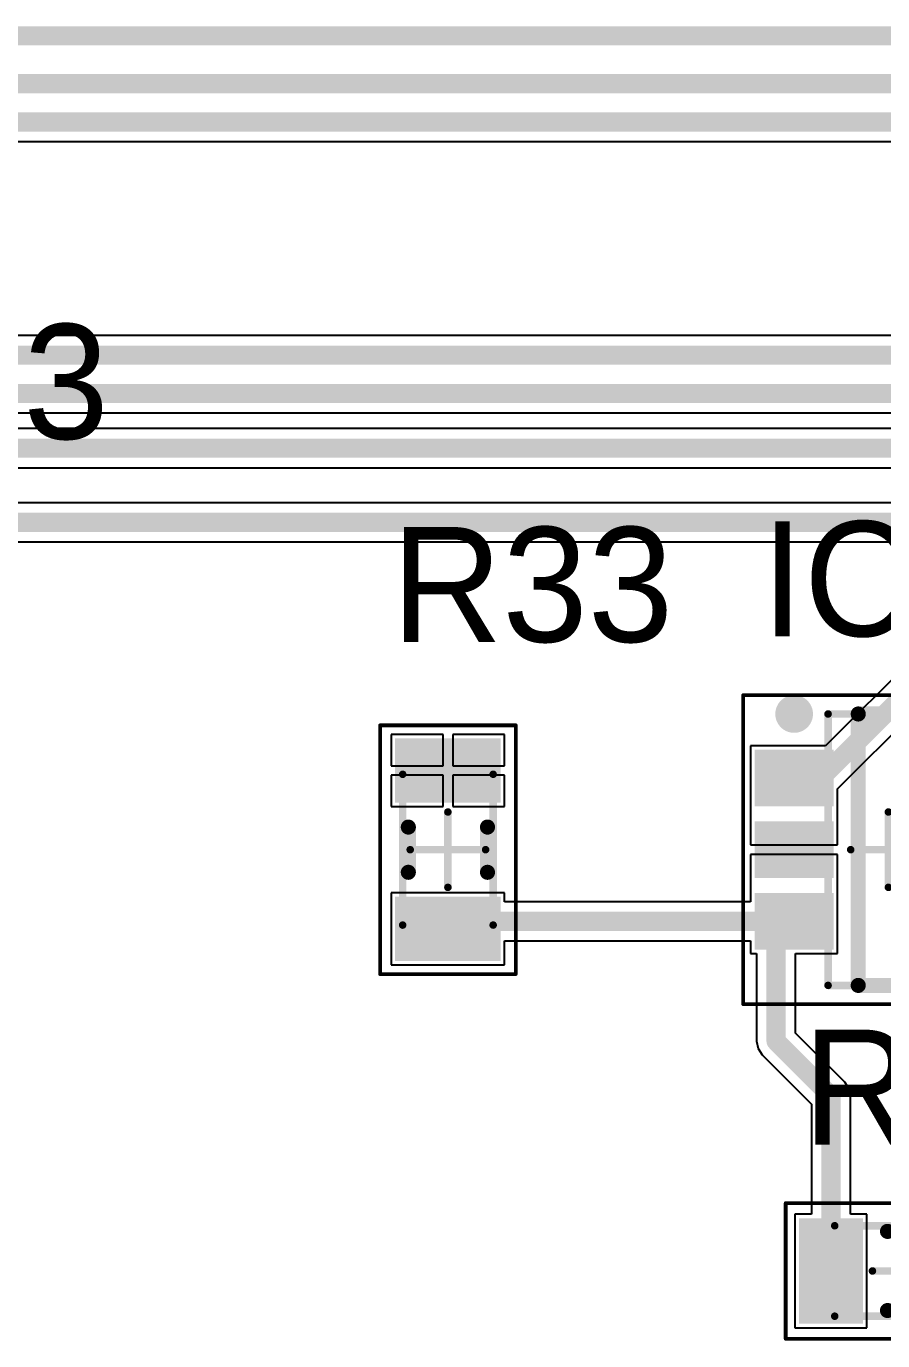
# Model space of a CAD drawing. Header units: millimetres. Extents: x 2.5 to 14.5, y 1.2 to 4.8.
# Drawn here: x 9.534 to 9.981, y 3.274 to 3.96 of the extents above; entities that cross this region are included whole.
import ezdxf

# ---------------------------------------------------------------- set-up
doc = ezdxf.new("R2010")
doc.units = ezdxf.units.MM
doc.header["$MEASUREMENT"] = 0
for name, color, linetype in [('BottomLayer', 5, 'Continuous'), ('ConnectLayer', 7, 'Continuous'), ('Mechanical13', 56, 'Continuous'), ('Mechanical15', 56, 'Continuous'), ('TopLayer', 1, 'Continuous'), ('TopOverlay', 2, 'Continuous'), ('TopPaste', 8, 'Continuous'), ('TopSolder', 216, 'Continuous')]:
    doc.layers.add(name, color=color, linetype=linetype)

# ---------------------------------------------------------------- blocks, each defined once
blk = doc.blocks.new('RESC_0805_2012_67')
at = {"layer": 'Mechanical13', "const_width": 0.00394}
for points in [[(-0.03937, 0.02362), (-0.03937, -0.02362)], [(-0.03937, 0.02362), (0.03937, 0.02362)], [(0.03937, 0.02362), (0.03937, -0.02362)], [(-0.03937, -0.02362), (0.03937, -0.02362)]]:
    blk.add_lwpolyline(points, dxfattribs=at)
at = {"layer": 'Mechanical13', "const_width": 0.00197}
for points in [[(-0.04035, 0.02362, 1), (-0.03839, 0.02362, 1)], [(-0.04035, 0.02362, 1), (-0.03839, 0.02362, 1)], [(0.03839, 0.02362, 1), (0.04035, 0.02362, 1)], [(0.03839, 0.02362, 1), (0.04035, 0.02362, 1)], [(-0.04035, -0.02362, 1), (-0.03839, -0.02362, 1)], [(-0.04035, -0.02362, 1), (-0.03839, -0.02362, 1)], [(0.03839, -0.02362, 1), (0.04035, -0.02362, 1)], [(0.03839, -0.02362, 1), (0.04035, -0.02362, 1)]]:
    blk.add_lwpolyline(points, format="xyb", close=True, dxfattribs=at)
at = {"layer": 'Mechanical15'}
for points, const_width in [([(-0.06496, 0.03543), (-0.06496, -0.03543)], 0.00197), ([(-0.06496, 0.03543), (0.06496, 0.03543)], 0.00197), ([(0.06496, 0.03543), (0.06496, -0.03543)], 0.00197), ([(0, 0.01969), (0, -0.01968)], 0.00394), ([(-0.01969, 0), (0.01969, 0)], 0.00394), ([(-0.06496, -0.03543), (0.06496, -0.03543)], 0.00197)]:
    blk.add_lwpolyline(points, dxfattribs=dict(at, const_width=const_width))
for points, const_width in [([(-0.06545, 0.03543, 1), (-0.06447, 0.03543, 1)], 0.000984), ([(-0.06545, 0.03543, 1), (-0.06447, 0.03543, 1)], 0.000984), ([(0.06447, 0.03543, 1), (0.06545, 0.03543, 1)], 0.000984), ([(0.06447, 0.03543, 1), (0.06545, 0.03543, 1)], 0.000984), ([(-0.00098, 0.01969, 1), (0.00098, 0.01969, 1)], 0.00197), ([(-0.02067, 0, 1), (-0.0187, 0, 1)], 0.00197), ([(0.0187, 0, 1), (0.02067, 0, 1)], 0.00197), ([(-0.00098, -0.01968, 1), (0.00098, -0.01968, 1)], 0.00197), ([(-0.06545, -0.03543, 1), (-0.06447, -0.03543, 1)], 0.000984), ([(-0.06545, -0.03543, 1), (-0.06447, -0.03543, 1)], 0.000984), ([(0.06447, -0.03543, 1), (0.06545, -0.03543, 1)], 0.000984), ([(0.06447, -0.03543, 1), (0.06545, -0.03543, 1)], 0.000984)]:
    blk.add_lwpolyline(points, format="xyb", close=True, dxfattribs=dict(at, const_width=const_width))
at = {"layer": 'TopLayer'}
for points in [[(-0.02756, -0.02461), (-0.02756, 0.02461), (-0.05512, -0.02461), (-0.05512, 0.02461)], [(0.05512, -0.02461), (0.05512, 0.02461), (0.02756, -0.02461), (0.02756, 0.02461)]]:
    blk.add_solid(points, dxfattribs=at)
at = {"layer": 'TopOverlay', "const_width": 0.00787}
for points in [[(-0.01181, 0.02067), (0.01181, 0.02067)], [(-0.01181, -0.02067), (0.01181, -0.02067)]]:
    blk.add_lwpolyline(points, dxfattribs=at)
at = {"layer": 'TopOverlay', "const_width": 0.00394}
for points in [[(-0.01378, 0.02067, 1), (-0.00984, 0.02067, 1)], [(0.00984, 0.02067, 1), (0.01378, 0.02067, 1)], [(-0.01378, -0.02067, 1), (-0.00984, -0.02067, 1)], [(0.00984, -0.02067, 1), (0.01378, -0.02067, 1)]]:
    blk.add_lwpolyline(points, format="xyb", close=True, dxfattribs=at)
at = {"layer": 'TopPaste'}
for points in [[(-0.02756, -0.02461), (-0.02756, 0.02461), (-0.05512, -0.02461), (-0.05512, 0.02461)], [(0.05512, -0.02461), (0.05512, 0.02461), (0.02756, -0.02461), (0.02756, 0.02461)]]:
    blk.add_solid(points, dxfattribs=at)
at = {"layer": 'TopSolder'}
for points in [[(-0.02461, -0.02756), (-0.02461, 0.02756), (-0.05807, -0.02756), (-0.05807, 0.02756)], [(0.05807, -0.02756), (0.05807, 0.02756), (0.02461, -0.02756), (0.02461, 0.02756)]]:
    blk.add_solid(points, dxfattribs=at)
blk = doc.blocks.new('RESC_0805_2012_68')
at = {"layer": 'Mechanical13', "const_width": 0.00394}
for points in [[(-0.03937, 0.02362), (-0.03937, -0.02362)], [(0.03937, 0.02362), (-0.03937, 0.02362)], [(0.03937, 0.02362), (0.03937, -0.02362)], [(0.03937, -0.02362), (-0.03937, -0.02362)]]:
    blk.add_lwpolyline(points, dxfattribs=at)
at = {"layer": 'Mechanical13', "const_width": 0.00197}
for points in [[(-0.04035, 0.02362, 1), (-0.03839, 0.02362, 1)], [(-0.04035, 0.02362, 1), (-0.03839, 0.02362, 1)], [(0.03839, 0.02362, 1), (0.04035, 0.02362, 1)], [(0.03839, 0.02362, 1), (0.04035, 0.02362, 1)], [(-0.04035, -0.02362, 1), (-0.03839, -0.02362, 1)], [(-0.04035, -0.02362, 1), (-0.03839, -0.02362, 1)], [(0.03839, -0.02362, 1), (0.04035, -0.02362, 1)], [(0.03839, -0.02362, 1), (0.04035, -0.02362, 1)]]:
    blk.add_lwpolyline(points, format="xyb", close=True, dxfattribs=at)
at = {"layer": 'Mechanical15'}
for points, const_width in [([(-0.06496, 0.03543), (-0.06496, -0.03543)], 0.00197), ([(0.06496, 0.03543), (-0.06496, 0.03543)], 0.00197), ([(0.06496, 0.03543), (0.06496, -0.03543)], 0.00197), ([(0, 0.01968), (0, -0.01969)], 0.00394), ([(0.01968, 0), (-0.01969, 0)], 0.00394), ([(0.06496, -0.03543), (-0.06496, -0.03543)], 0.00197)]:
    blk.add_lwpolyline(points, dxfattribs=dict(at, const_width=const_width))
for points, const_width in [([(-0.06545, 0.03543, 1), (-0.06447, 0.03543, 1)], 0.000984), ([(-0.06545, 0.03543, 1), (-0.06447, 0.03543, 1)], 0.000984), ([(0.06447, 0.03543, 1), (0.06545, 0.03543, 1)], 0.000984), ([(0.06447, 0.03543, 1), (0.06545, 0.03543, 1)], 0.000984), ([(-0.00098, 0.01968, 1), (0.00098, 0.01968, 1)], 0.00197), ([(-0.02067, 0, 1), (-0.0187, 0, 1)], 0.00197), ([(0.0187, 0, 1), (0.02067, 0, 1)], 0.00197), ([(-0.00098, -0.01969, 1), (0.00098, -0.01969, 1)], 0.00197), ([(-0.06545, -0.03543, 1), (-0.06447, -0.03543, 1)], 0.000984), ([(-0.06545, -0.03543, 1), (-0.06447, -0.03543, 1)], 0.000984), ([(0.06447, -0.03543, 1), (0.06545, -0.03543, 1)], 0.000984), ([(0.06447, -0.03543, 1), (0.06545, -0.03543, 1)], 0.000984)]:
    blk.add_lwpolyline(points, format="xyb", close=True, dxfattribs=dict(at, const_width=const_width))
at = {"layer": 'TopLayer'}
for points in [[(-0.02756, -0.02461), (-0.02756, 0.02461), (-0.05512, -0.02461), (-0.05512, 0.02461)], [(0.05512, -0.02461), (0.05512, 0.02461), (0.02756, -0.02461), (0.02756, 0.02461)]]:
    blk.add_solid(points, dxfattribs=at)
at = {"layer": 'TopOverlay', "const_width": 0.00787}
for points in [[(0.01181, 0.02067), (-0.01181, 0.02067)], [(0.01181, -0.02067), (-0.01181, -0.02067)]]:
    blk.add_lwpolyline(points, dxfattribs=at)
at = {"layer": 'TopOverlay', "const_width": 0.00394}
for points in [[(-0.01378, 0.02067, 1), (-0.00984, 0.02067, 1)], [(0.00984, 0.02067, 1), (0.01378, 0.02067, 1)], [(-0.01378, -0.02067, 1), (-0.00984, -0.02067, 1)], [(0.00984, -0.02067, 1), (0.01378, -0.02067, 1)]]:
    blk.add_lwpolyline(points, format="xyb", close=True, dxfattribs=at)
at = {"layer": 'TopPaste'}
for points in [[(-0.02756, -0.02461), (-0.02756, 0.02461), (-0.05512, -0.02461), (-0.05512, 0.02461)], [(0.05512, -0.02461), (0.05512, 0.02461), (0.02756, -0.02461), (0.02756, 0.02461)]]:
    blk.add_solid(points, dxfattribs=at)
at = {"layer": 'TopSolder'}
for points in [[(-0.02461, -0.02756), (-0.02461, 0.02756), (-0.05807, -0.02756), (-0.05807, 0.02756)], [(0.05807, -0.02756), (0.05807, 0.02756), (0.02461, -0.02756), (0.02461, 0.02756)]]:
    blk.add_solid(points, dxfattribs=at)
blk = doc.blocks.new('SOT95P245X110_5N_137')
at = {"layer": 'Mechanical13', "const_width": 0.00394}
for points in [[(-0.0315, 0.07087), (0.0315, 0.07087)], [(-0.0315, -0.07087), (-0.0315, 0.07087)], [(0.0315, -0.07087), (0.0315, 0.07087)], [(-0.0315, -0.07087), (0.0315, -0.07087)]]:
    blk.add_lwpolyline(points, dxfattribs=at)
at = {"layer": 'Mechanical13', "const_width": 0.00197}
for points in [[(-0.03248, 0.07087, 1), (-0.03051, 0.07087, 1)], [(-0.03248, 0.07087, 1), (-0.03051, 0.07087, 1)], [(0.03051, 0.07087, 1), (0.03248, 0.07087, 1)], [(0.03051, 0.07087, 1), (0.03248, 0.07087, 1)], [(-0.03248, -0.07087, 1), (-0.03051, -0.07087, 1)], [(-0.03248, -0.07087, 1), (-0.03051, -0.07087, 1)], [(0.03051, -0.07087, 1), (0.03248, -0.07087, 1)], [(0.03051, -0.07087, 1), (0.03248, -0.07087, 1)]]:
    blk.add_lwpolyline(points, format="xyb", close=True, dxfattribs=at)
at = {"layer": 'Mechanical15'}
for points, const_width in [([(-0.07579, 0.08071), (0.07579, 0.08071)], 0.00197), ([(-0.07579, -0.08071), (-0.07579, 0.08071)], 0.00197), ([(0.07579, -0.08071), (0.07579, 0.08071)], 0.00197), ([(0, -0.01968), (0, 0.01969)], 0.00394), ([(-0.01969, 0), (0.01968, 0)], 0.00394), ([(-0.07579, -0.08071), (0.07579, -0.08071)], 0.00197)]:
    blk.add_lwpolyline(points, dxfattribs=dict(at, const_width=const_width))
for points, const_width in [([(-0.07628, 0.08071, 1), (-0.0753, 0.08071, 1)], 0.000984), ([(-0.07628, 0.08071, 1), (-0.0753, 0.08071, 1)], 0.000984), ([(0.07529, 0.08071, 1), (0.07628, 0.08071, 1)], 0.000984), ([(0.07529, 0.08071, 1), (0.07628, 0.08071, 1)], 0.000984), ([(-0.00098, 0.01969, 1), (0.00098, 0.01969, 1)], 0.00197), ([(-0.02067, 0, 1), (-0.0187, 0, 1)], 0.00197), ([(0.0187, 0, 1), (0.02067, 0, 1)], 0.00197), ([(-0.00098, -0.01968, 1), (0.00098, -0.01968, 1)], 0.00197), ([(-0.07628, -0.08071, 1), (-0.0753, -0.08071, 1)], 0.000984), ([(-0.07628, -0.08071, 1), (-0.0753, -0.08071, 1)], 0.000984), ([(0.07529, -0.08071, 1), (0.07628, -0.08071, 1)], 0.000984), ([(0.07529, -0.08071, 1), (0.07628, -0.08071, 1)], 0.000984)]:
    blk.add_lwpolyline(points, format="xyb", close=True, dxfattribs=dict(at, const_width=const_width))
at = {"layer": 'TopLayer'}
for points in [[(-0.0315, 0.02559), (-0.0315, 0.04921), (-0.06693, 0.02559), (-0.06693, 0.04921)], [(0.06693, 0.02559), (0.06693, 0.04921), (0.0315, 0.02559), (0.0315, 0.04921)], [(-0.0315, -0.01181), (-0.0315, 0.01181), (-0.06693, -0.01181), (-0.06693, 0.01181)], [(-0.0315, -0.04921), (-0.0315, -0.02559), (-0.06693, -0.04921), (-0.06693, -0.02559)], [(0.06693, -0.04921), (0.06693, -0.02559), (0.0315, -0.04921), (0.0315, -0.02559)]]:
    blk.add_solid(points, dxfattribs=at)
at = {"layer": 'TopOverlay'}
for points, const_width in [([(-0.04429, 0.07087, 1), (-0.05413, 0.07087, 1)], 0.00984), ([(-0.05659, 0.07087, 1), (-0.05167, 0.07087, 1)], 0.00492), ([(-0.04675, 0.07087, 1), (-0.04183, 0.07087, 1)], 0.00492), ([(-0.01772, 0.07087, 1), (-0.01378, 0.07087, 1)], 0.00394), ([(-0.01772, 0.07087, 1), (-0.01378, 0.07087, 1)], 0.00394), ([(0.01378, 0.07087, 1), (0.01772, 0.07087, 1)], 0.00394), ([(0.01378, 0.07087, 1), (0.01772, 0.07087, 1)], 0.00394), ([(-0.01772, -0.07087, 1), (-0.01378, -0.07087, 1)], 0.00394), ([(-0.01772, -0.07087, 1), (-0.01378, -0.07087, 1)], 0.00394), ([(0.01378, -0.07087, 1), (0.01772, -0.07087, 1)], 0.00394), ([(0.01378, -0.07087, 1), (0.01772, -0.07087, 1)], 0.00394)]:
    blk.add_lwpolyline(points, format="xyb", close=True, dxfattribs=dict(at, const_width=const_width))
at = {"layer": 'TopOverlay', "const_width": 0.00787}
for points in [[(-0.01575, -0.07087), (-0.01575, 0.07087)], [(-0.01575, 0.07087), (0.01575, 0.07087)], [(0.01575, -0.07087), (0.01575, 0.07087)], [(-0.01575, -0.07087), (0.01575, -0.07087)]]:
    blk.add_lwpolyline(points, dxfattribs=at)
at = {"layer": 'TopPaste'}
for points in [[(-0.0315, 0.02559), (-0.0315, 0.04921), (-0.06693, 0.02559), (-0.06693, 0.04921)], [(0.06693, 0.02559), (0.06693, 0.04921), (0.0315, 0.02559), (0.0315, 0.04921)], [(-0.0315, -0.01181), (-0.0315, 0.01181), (-0.06693, -0.01181), (-0.06693, 0.01181)], [(-0.0315, -0.04921), (-0.0315, -0.02559), (-0.06693, -0.04921), (-0.06693, -0.02559)], [(0.06693, -0.04921), (0.06693, -0.02559), (0.0315, -0.04921), (0.0315, -0.02559)]]:
    blk.add_solid(points, dxfattribs=at)
at = {"layer": 'TopSolder'}
for points in [[(-0.02854, 0.02264), (-0.02854, 0.05217), (-0.06988, 0.02264), (-0.06988, 0.05217)], [(0.06988, 0.02264), (0.06988, 0.05217), (0.02854, 0.02264), (0.02854, 0.05217)], [(-0.02854, -0.01476), (-0.02854, 0.01476), (-0.06988, -0.01476), (-0.06988, 0.01476)], [(-0.02854, -0.05217), (-0.02854, -0.02264), (-0.06988, -0.05217), (-0.06988, -0.02264)], [(0.06988, -0.05217), (0.06988, -0.02264), (0.02854, -0.05217), (0.02854, -0.02264)]]:
    blk.add_solid(points, dxfattribs=at)

msp = doc.modelspace()

# ---------------------------------------------------------------- linework, layer by layer
at = {"layer": 'BottomLayer', "const_width": 0.01}
for points in [[(8.39, 3.955), (12.127, 3.955)], [(8.39328, 3.93), (12.154, 3.93)], [(8.40157, 3.91), (12.19, 3.91)], [(8.30812, 3.78826), (12.21274, 3.78826)], [(8.3164, 3.76826), (11.70019, 3.76826)], [(8.31611, 3.73969), (9.99394, 3.73969)], [(9.40173, 3.70098), (10.55161, 3.70098)]]:
    msp.add_lwpolyline(points, dxfattribs=at)
at = {"layer": 'ConnectLayer'}
for p, q in [((8.40579, 3.8998), (12.18578, 3.8998)), ((12.21274, 3.79846), (8.31152, 3.79846)), ((8.32079, 3.75807), (11.66904, 3.75807)), ((9.99394, 3.74988), (8.31951, 3.74988)), ((9.39471, 3.72949), (9.98971, 3.72949)), ((10.52874, 3.71118), (9.40596, 3.71118)), ((9.40382, 3.69078), (10.52874, 3.69078)), ((10.04979, 3.68321), (9.95079, 3.58421)), ((9.95716, 3.56175), (10.06122, 3.6658)), ((9.75116, 3.59012), (9.72406, 3.59012)), ((9.72406, 3.59012), (9.72406, 3.57384)), ((9.75116, 3.57384), (9.75116, 3.59012)), ((9.78327, 3.59012), (9.75616, 3.59012)), ((9.75616, 3.59012), (9.75616, 3.57384)), ((9.78327, 3.57384), (9.78327, 3.59012)), ((9.95079, 3.58421), (9.91173, 3.58421)), ((9.91173, 3.58421), (9.91173, 3.55181)), ((9.72406, 3.57384), (9.75116, 3.57384)), ((9.75616, 3.57384), (9.78327, 3.57384)), ((9.75116, 3.56884), (9.72406, 3.56884)), ((9.72406, 3.56884), (9.72406, 3.55256)), ((9.75116, 3.55256), (9.75116, 3.56884)), ((9.78327, 3.56884), (9.75616, 3.56884)), ((9.75616, 3.56884), (9.75616, 3.55256)), ((9.78327, 3.55256), (9.78327, 3.56884)), ((9.95716, 3.55181), (9.95716, 3.56175)), ((9.72406, 3.55256), (9.75116, 3.55256)), ((9.75616, 3.55256), (9.78327, 3.55256)), ((9.91173, 3.55181), (9.91173, 3.55059)), ((9.91173, 3.55059), (9.91173, 3.54681)), ((9.95716, 3.55059), (9.95716, 3.55181)), ((9.95716, 3.54681), (9.95716, 3.55059)), ((9.91173, 3.54681), (9.91173, 3.54559)), ((9.91173, 3.54559), (9.91173, 3.5325)), ((9.95716, 3.54559), (9.95716, 3.54681)), ((9.95716, 3.5325), (9.95716, 3.54559)), ((9.91173, 3.5325), (9.93445, 3.5325)), ((9.93445, 3.5325), (9.95716, 3.5325)), ((9.93445, 3.5275), (9.91173, 3.5275)), ((9.91173, 3.5275), (9.91173, 3.51441)), ((9.95716, 3.5275), (9.93445, 3.5275)), ((9.95716, 3.51441), (9.95716, 3.5275)), ((9.91173, 3.51441), (9.91173, 3.51319)), ((9.91173, 3.51319), (9.91173, 3.50941)), ((9.91173, 3.50941), (9.91173, 3.50819)), ((9.91173, 3.50819), (9.91173, 3.50279)), ((9.95716, 3.51319), (9.95716, 3.51441)), ((9.95716, 3.50941), (9.95716, 3.51319)), ((9.95716, 3.50819), (9.95716, 3.50941)), ((9.95716, 3.47579), (9.95716, 3.50819)), ((9.78327, 3.50744), (9.72406, 3.50744)), ((9.72406, 3.50744), (9.72406, 3.46988)), ((9.78327, 3.50279), (9.78327, 3.50744)), ((9.91173, 3.50279), (9.78327, 3.50279)), ((9.78327, 3.46988), (9.78327, 3.4824)), ((9.78327, 3.4824), (9.91173, 3.4824)), ((9.91173, 3.4824), (9.91173, 3.47579)), ((9.91173, 3.47579), (9.9148, 3.47579)), ((9.9148, 3.47579), (9.9148, 3.43)), ((9.9352, 3.43422), (9.9352, 3.47579)), ((9.9352, 3.47579), (9.95716, 3.47579)), ((9.72406, 3.46988), (9.78327, 3.46988)), ((9.96087, 3.40855), (9.9352, 3.43422)), ((9.9148, 3.43), (9.91558, 3.4261)), ((9.91558, 3.4261), (9.91779, 3.42279)), ((9.91779, 3.42279), (9.94347, 3.39711)), ((9.96308, 3.40524), (9.96087, 3.40855)), ((9.96386, 3.40134), (9.96308, 3.40524)), ((9.96386, 3.33961), (9.96386, 3.40134)), ((9.94347, 3.39711), (9.94347, 3.33961)), ((9.94347, 3.33961), (9.93488, 3.33961)), ((9.93488, 3.33961), (9.93488, 3.28039)), ((9.97244, 3.33961), (9.96386, 3.33961)), ((9.97244, 3.28039), (9.97244, 3.33961)), ((9.93488, 3.28039), (9.97244, 3.28039))]:
    msp.add_line(p, q, dxfattribs=at)
at = {"layer": 'TopLayer', "const_width": 0.01}
for points in [[(9.9484, 3.5674), (10.057, 3.676)], [(9.93445, 3.5674), (9.9484, 3.5674)], [(9.75366, 3.48866), (9.7576, 3.4926)], [(9.7576, 3.4926), (9.93445, 3.4926)], [(9.925, 3.48315), (9.93445, 3.4926)], [(9.925, 3.43), (9.925, 3.48315)], [(9.925, 3.43), (9.95366, 3.40134)], [(9.95366, 3.31), (9.95366, 3.40134)]]:
    msp.add_lwpolyline(points, dxfattribs=at)
at = {"layer": 'TopLayer', "const_width": 0.005}
for points in [[(9.93195, 3.5674, 1), (9.93695, 3.5674, 1)], [(9.9459, 3.5674, 1), (9.9509, 3.5674, 1)], [(9.9459, 3.5674, 1), (9.9509, 3.5674, 1)], [(9.7551, 3.4926, 1), (9.7601, 3.4926, 1)], [(9.7551, 3.4926, 1), (9.7601, 3.4926, 1)], [(9.93195, 3.4926, 1), (9.93695, 3.4926, 1)], [(9.93195, 3.4926, 1), (9.93695, 3.4926, 1)], [(9.75116, 3.48866, 1), (9.75616, 3.48866, 1)], [(9.9225, 3.48315, 1), (9.9275, 3.48315, 1)], [(9.9225, 3.48315, 1), (9.9275, 3.48315, 1)], [(9.9225, 3.43, 1), (9.9275, 3.43, 1)], [(9.9225, 3.43, 1), (9.9275, 3.43, 1)], [(9.95116, 3.40134, 1), (9.95616, 3.40134, 1)], [(9.95116, 3.40134, 1), (9.95616, 3.40134, 1)], [(9.95116, 3.31, 1), (9.95616, 3.31, 1)]]:
    msp.add_lwpolyline(points, format="xyb", close=True, dxfattribs=at)

# ---------------------------------------------------------------- block references
msp.add_blockref('SOT95P245X110_5N_137', (9.98366, 3.53))
for name, p, rotation in [('RESC_0805_2012_67', (9.75366, 3.53), 90), ('RESC_0805_2012_68', (9.995, 3.31), 180)]:
    msp.add_blockref(name, p, dxfattribs=dict(rotation=rotation))

# ---------------------------------------------------------------- texts
at = {"layer": 'TopOverlay'}
for s, p in [('LCIN3', (9.34916, 3.7445)), ('IC4', (9.91716, 3.6415)), ('R33', (9.72416, 3.6385)), ('R32', (9.939, 3.376))]:
    msp.add_text(s, height=0.06, dxfattribs=at).set_placement(p)

doc.saveas('drawing.dxf')
